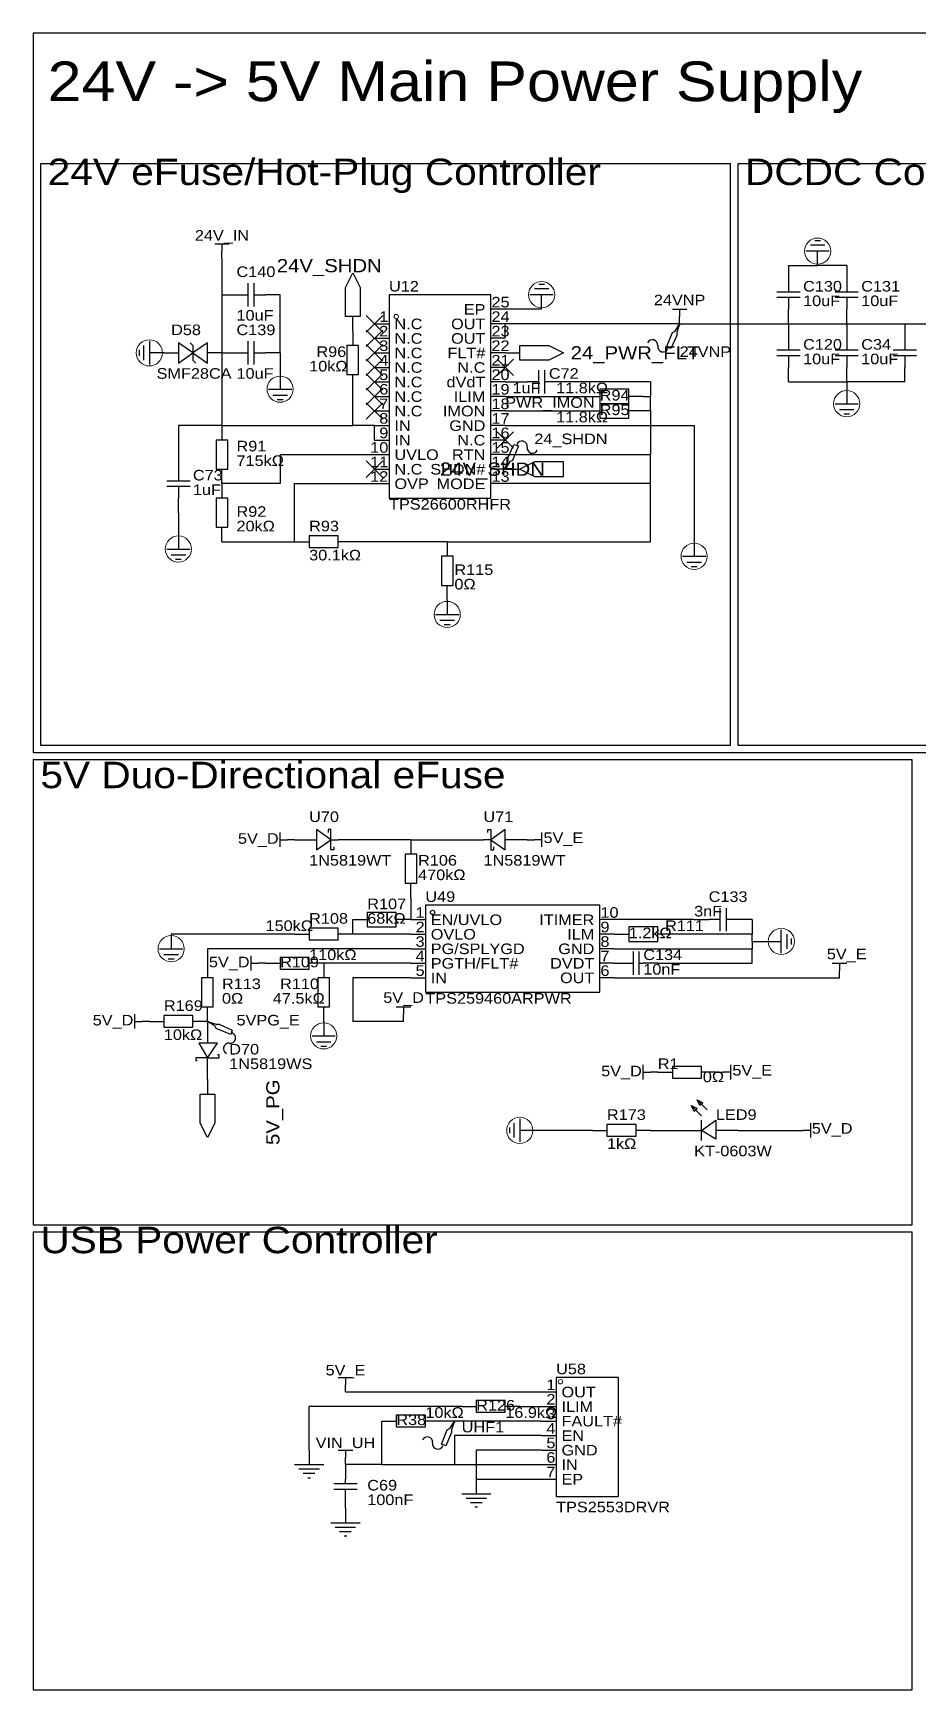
# Model space of a CAD drawing. Header units: millimetres. Extents: x 4 to 417, y 4 to 293.
# Drawn here: x 3.8 to 158.5, y 3.8 to 293.4 of the extents above; entities that cross this region are included whole.
import ezdxf
from ezdxf.enums import TextEntityAlignment as Align

# ---------------------------------------------------------------- set-up
doc = ezdxf.new("R2010")
doc.units = ezdxf.units.MM
doc.header["$MEASUREMENT"] = 0
doc.styles.get("Standard").update_dxf_attribs({"font": 'arial.ttf'})

msp = doc.modelspace()

# ---------------------------------------------------------------- linework, layer by layer
at = {"color": 1, "true_color": 0x000000}
for points in [[(3.81, 293.37), (3.81, 167.64), (416.56, 167.64), (416.56, 293.37)], [(5.08, 270.51), (5.08, 168.91), (125.73, 168.91), (125.73, 270.51)], [(127, 270.51), (127, 168.91), (284.48, 168.91), (284.48, 270.51)], [(3.81, 166.37), (3.81, 85.09), (157.48, 85.09), (157.48, 166.37)], [(3.81, 83.82), (3.81, 3.81), (157.48, 3.81), (157.48, 83.82)]]:
    msp.add_lwpolyline(points, close=True, dxfattribs=at)
at = {"color": 1, "true_color": 0xa00000}
for points in [[(35.56, 256.54), (38.1, 256.54)], [(36.83, 256.54), (36.83, 255.27)], [(143, 255.27), (138.94, 255.27)], [(142.24, 256.29), (139.7, 256.29)], [(141.48, 257.05), (140.46, 257.05)], [(41.4, 245.62), (41.4, 249.68)], [(42.42, 249.68), (42.42, 245.62)], [(93.22, 249.43), (92.2, 249.43)], [(135.89, 250.19), (135.89, 248.16)], [(146.05, 250.19), (146.05, 248.16)], [(39.37, 247.65), (41.4, 247.65)], [(42.42, 247.65), (44.45, 247.65)], [(94.74, 247.65), (90.68, 247.65)], [(93.98, 248.67), (91.44, 248.67)], [(133.86, 248.16), (137.92, 248.16)], [(137.92, 247.14), (133.86, 247.14)], [(135.89, 247.14), (135.89, 245.11)], [(144.02, 248.16), (148.08, 248.16)], [(148.08, 247.14), (144.02, 247.14)], [(146.05, 247.14), (146.05, 245.11)], [(115.57, 245.11), (118.11, 245.11)], [(116.84, 245.11), (116.84, 243.84)], [(22.35, 238), (22.35, 236.98)], [(23.11, 238.76), (23.11, 236.22)], [(24.13, 239.52), (24.13, 235.46)], [(27.94, 237.49), (29.21, 237.49)], [(31.24, 239.27), (31.75, 238.76), (31.75, 236.22), (32.26, 235.71)], [(35.56, 237.49), (34.29, 237.49)], [(39.37, 237.49), (41.4, 237.49)], [(41.4, 235.46), (41.4, 239.52)], [(42.42, 239.52), (42.42, 235.46)], [(42.42, 237.49), (44.45, 237.49)], [(133.86, 238), (137.92, 238)], [(135.89, 240.03), (135.89, 238)], [(144.02, 238), (148.08, 238)], [(146.05, 240.03), (146.05, 238)], [(154.18, 238), (158.24, 238)], [(156.21, 240.03), (156.21, 238)], [(137.92, 236.98), (133.86, 236.98)], [(135.89, 236.98), (135.89, 234.95)], [(148.08, 236.98), (144.02, 236.98)], [(146.05, 236.98), (146.05, 234.95)], [(158.24, 236.98), (154.18, 236.98)], [(156.21, 236.98), (156.21, 234.95)], [(92.2, 232.41), (90.17, 232.41)], [(92.2, 230.38), (92.2, 234.44)], [(93.22, 234.44), (93.22, 230.38)], [(95.25, 232.41), (93.22, 232.41)], [(44.96, 231.14), (49.02, 231.14)], [(45.72, 230.12), (48.26, 230.12)], [(46.48, 229.36), (47.5, 229.36)], [(144.02, 228.6), (148.08, 228.6)], [(144.78, 227.58), (147.32, 227.58)], [(145.54, 226.82), (146.56, 226.82)], [(29.21, 217.17), (29.21, 215.14)], [(27.18, 215.14), (31.24, 215.14)], [(31.24, 214.12), (27.18, 214.12)], [(29.21, 214.12), (29.21, 212.09)], [(27.18, 203.2), (31.24, 203.2)], [(27.94, 202.18), (30.48, 202.18)], [(28.7, 201.42), (29.72, 201.42)], [(117.35, 201.93), (121.41, 201.93)], [(118.11, 200.91), (120.65, 200.91)], [(118.87, 200.15), (119.89, 200.15)], [(74.17, 191.77), (78.23, 191.77)], [(74.93, 190.75), (77.47, 190.75)], [(75.69, 189.99), (76.71, 189.99)], [(46.99, 151.13), (46.99, 153.67)], [(56.39, 151.13), (56.39, 150.62), (55.88, 150.62), (55.88, 154.18), (55.37, 154.18), (55.37, 153.67)], [(83.31, 153.67), (83.31, 154.18), (83.82, 154.18), (83.82, 150.62), (84.33, 150.62), (84.33, 151.13)], [(92.71, 153.67), (92.71, 151.13)], [(46.99, 152.4), (48.26, 152.4)], [(52.07, 152.4), (53.34, 152.4)], [(55.88, 152.4), (57.15, 152.4)], [(83.82, 152.4), (82.55, 152.4)], [(87.63, 152.4), (86.36, 152.4)], [(92.71, 152.4), (91.44, 152.4)], [(123.95, 136.4), (123.95, 140.46)], [(124.97, 140.46), (124.97, 136.4)], [(123.95, 138.43), (121.92, 138.43)], [(127, 138.43), (124.97, 138.43)], [(134.62, 132.59), (134.62, 136.65)], [(25.91, 133.35), (29.97, 133.35)], [(135.64, 133.35), (135.64, 135.89)], [(136.4, 134.11), (136.4, 135.13)], [(26.67, 132.33), (29.21, 132.33)], [(27.43, 131.57), (28.45, 131.57)], [(41.91, 129.54), (41.91, 132.08)], [(41.91, 130.81), (43.18, 130.81)], [(107.95, 130.81), (108.71, 130.81)], [(108.71, 132.84), (108.71, 128.78)], [(109.73, 132.84), (109.73, 128.78)], [(109.73, 130.81), (110.49, 130.81)], [(143.51, 130.81), (146.05, 130.81)], [(144.78, 130.81), (144.78, 129.54)], [(21.59, 119.38), (21.59, 121.92)], [(67.31, 123.19), (69.85, 123.19)], [(68.58, 123.19), (68.58, 121.92)], [(21.59, 120.65), (22.86, 120.65)], [(52.58, 118.11), (56.64, 118.11)], [(53.34, 117.09), (55.88, 117.09)], [(54.1, 116.33), (55.12, 116.33)], [(34.29, 114.3), (32.26, 114.3), (32.26, 113.79), (32.51, 113.79)], [(34.29, 114.3), (36.32, 114.3), (36.32, 114.81), (36.07, 114.81)], [(110.49, 110.49), (110.49, 113.03)], [(125.73, 113.03), (125.73, 110.49)], [(110.49, 111.76), (111.76, 111.76)], [(125.73, 111.76), (124.46, 111.76)], [(120.65, 104.14), (118.87, 105.92)], [(121.67, 105.16), (119.89, 106.93)], [(87.12, 102.11), (87.12, 101.09)], [(87.88, 102.87), (87.88, 100.33)], [(88.9, 103.63), (88.9, 99.57)], [(120.65, 99.82), (120.65, 103.38)], [(139.7, 101.6), (138.43, 101.6)], [(139.7, 102.87), (139.7, 100.33)], [(57.15, 58.42), (59.69, 58.42)], [(58.42, 58.42), (58.42, 57.15)], [(57.15, 45.72), (59.69, 45.72)], [(58.42, 45.72), (58.42, 44.45)], [(49.53, 43.18), (54.61, 43.18)], [(50.29, 42.42), (53.85, 42.42)], [(51.05, 41.66), (53.09, 41.66)], [(51.82, 40.89), (52.32, 40.89)], [(58.42, 39.88), (58.42, 40.64)], [(56.39, 39.88), (60.45, 39.88)], [(56.39, 38.86), (60.45, 38.86)], [(58.42, 38.1), (58.42, 38.86)], [(78.74, 38.1), (83.82, 38.1)], [(79.5, 37.34), (83.06, 37.34)], [(80.26, 36.58), (82.3, 36.58)], [(81.03, 35.81), (81.53, 35.81)], [(55.88, 33.02), (60.96, 33.02)], [(56.64, 32.26), (60.2, 32.26)], [(57.4, 31.5), (59.44, 31.5)], [(58.17, 30.73), (58.67, 30.73)]]:
    msp.add_lwpolyline(points, dxfattribs=at)
at = {"color": 1, "true_color": 0x880000}
for points in [[(36.83, 254), (36.83, 255.27)], [(140.97, 252.73), (140.97, 255.27)], [(135.89, 252.73), (135.89, 250.19)], [(146.05, 252.73), (146.05, 250.19)], [(36.83, 247.65), (39.37, 247.65)], [(46.99, 247.65), (44.45, 247.65)], [(92.71, 245.11), (92.71, 247.65)], [(59.69, 241.3), (59.69, 243.84)], [(86.36, 245.11), (83.82, 245.11)], [(116.84, 242.57), (116.84, 243.84)], [(135.89, 242.57), (135.89, 245.11)], [(146.05, 242.57), (146.05, 245.11)], [(59.69, 241.3), (59.69, 238.76)], [(63.5, 242.57), (66.04, 242.57)], [(86.36, 242.57), (83.82, 242.57)], [(116.84, 242.57), (116.84, 242.32)], [(135.89, 242.57), (135.89, 240.03)], [(146.05, 242.57), (146.05, 240.03)], [(156.21, 242.57), (156.21, 240.03)], [(26.67, 237.49), (24.13, 237.49)], [(26.67, 237.49), (29.21, 237.49)], [(36.83, 237.49), (34.29, 237.49)], [(36.83, 237.49), (39.37, 237.49)], [(46.99, 237.49), (44.45, 237.49)], [(63.5, 240.03), (66.04, 240.03)], [(63.5, 237.49), (66.04, 237.49)], [(86.36, 240.03), (83.82, 240.03)], [(86.36, 237.49), (83.82, 237.49)], [(86.36, 237.49), (88.9, 237.49)], [(63.5, 234.95), (66.04, 234.95)], [(86.36, 234.95), (83.82, 234.95)], [(135.89, 232.41), (135.89, 234.95)], [(146.05, 232.41), (146.05, 234.95)], [(156.21, 232.41), (156.21, 234.95)], [(46.99, 233.68), (46.99, 231.14)], [(59.69, 231.14), (59.69, 233.68)], [(63.5, 232.41), (66.04, 232.41)], [(86.36, 232.41), (83.82, 232.41)], [(87.63, 232.41), (90.17, 232.41)], [(97.79, 232.41), (95.25, 232.41)], [(63.5, 229.87), (66.04, 229.87)], [(86.36, 229.87), (83.82, 229.87)], [(100.33, 229.87), (102.87, 229.87)], [(110.49, 229.87), (107.95, 229.87)], [(146.05, 231.14), (146.05, 228.6)], [(63.5, 227.33), (66.04, 227.33)], [(86.36, 227.33), (83.82, 227.33)], [(100.33, 227.33), (102.87, 227.33)], [(110.49, 227.33), (107.95, 227.33)], [(36.83, 224.79), (36.83, 222.25)], [(63.5, 224.79), (66.04, 224.79)], [(86.36, 224.79), (83.82, 224.79)], [(63.5, 222.25), (66.04, 222.25)], [(86.36, 222.25), (83.82, 222.25)], [(29.21, 219.71), (29.21, 217.17)], [(36.83, 214.63), (36.83, 217.17)], [(63.5, 219.71), (66.04, 219.71)], [(63.5, 217.17), (66.04, 217.17)], [(86.36, 219.71), (83.82, 219.71)], [(86.36, 217.17), (83.82, 217.17)], [(86.36, 217.17), (86.36, 217.42)], [(86.36, 217.17), (88.9, 217.17)], [(36.83, 214.63), (36.83, 212.09)], [(63.5, 214.63), (66.04, 214.63)], [(86.36, 214.63), (83.82, 214.63)], [(29.21, 209.55), (29.21, 212.09)], [(29.21, 205.74), (29.21, 203.2)], [(36.83, 204.47), (36.83, 207.01)], [(49.53, 204.47), (52.07, 204.47)], [(59.69, 204.47), (57.15, 204.47)], [(76.2, 204.47), (76.2, 201.93)], [(119.38, 204.47), (119.38, 201.93)], [(76.2, 194.31), (76.2, 196.85)], [(76.2, 194.31), (76.2, 191.77)], [(49.53, 152.4), (48.26, 152.4)], [(49.53, 152.4), (52.07, 152.4)], [(59.69, 152.4), (57.15, 152.4)], [(69.85, 152.4), (69.85, 149.86)], [(80.01, 152.4), (82.55, 152.4)], [(90.17, 152.4), (87.63, 152.4)], [(90.17, 152.4), (91.44, 152.4)], [(69.85, 142.24), (69.85, 144.78)], [(59.69, 138.43), (62.23, 138.43)], [(69.85, 138.43), (67.31, 138.43)], [(69.85, 138.43), (72.39, 138.43)], [(105.41, 138.43), (102.87, 138.43)], [(119.38, 138.43), (121.92, 138.43)], [(129.54, 138.43), (127, 138.43)], [(27.94, 135.89), (27.94, 133.35)], [(49.53, 135.89), (52.07, 135.89)], [(59.69, 135.89), (57.15, 135.89)], [(69.85, 135.89), (72.39, 135.89)], [(69.85, 133.35), (72.39, 133.35)], [(105.41, 135.89), (102.87, 135.89)], [(105.41, 133.35), (102.87, 133.35)], [(105.41, 135.89), (107.95, 135.89)], [(115.57, 135.89), (113.03, 135.89)], [(132.08, 134.62), (134.62, 134.62)], [(34.29, 130.81), (34.29, 128.27)], [(44.45, 130.81), (43.18, 130.81)], [(44.45, 130.81), (46.99, 130.81)], [(54.61, 130.81), (52.07, 130.81)], [(54.61, 130.81), (54.61, 128.27)], [(69.85, 130.81), (72.39, 130.81)], [(105.41, 130.81), (102.87, 130.81)], [(105.41, 130.81), (107.95, 130.81)], [(113.03, 130.81), (110.49, 130.81)], [(69.85, 128.27), (72.39, 128.27)], [(105.41, 128.27), (102.87, 128.27)], [(144.78, 128.27), (144.78, 129.54)], [(34.29, 120.65), (34.29, 123.19)], [(54.61, 120.65), (54.61, 123.19)], [(68.58, 120.65), (68.58, 121.92)], [(24.13, 120.65), (22.86, 120.65)], [(24.13, 120.65), (26.67, 120.65)], [(34.29, 120.65), (31.75, 120.65)], [(34.29, 120.65), (34.29, 116.84)], [(34.29, 120.65), (34.54, 120.65)], [(54.61, 120.65), (54.61, 118.11)], [(34.29, 110.49), (34.29, 114.3)], [(34.29, 110.49), (34.29, 107.95)], [(113.03, 111.76), (111.76, 111.76)], [(113.03, 111.76), (115.57, 111.76)], [(123.19, 111.76), (120.65, 111.76)], [(123.19, 111.76), (124.46, 111.76)], [(91.44, 101.6), (88.9, 101.6)], [(101.6, 101.6), (104.14, 101.6)], [(111.76, 101.6), (109.22, 101.6)], [(116.84, 101.6), (120.65, 101.6)], [(127, 101.6), (123.19, 101.6)], [(137.16, 101.6), (138.43, 101.6)], [(58.42, 55.88), (58.42, 57.15)], [(92.71, 55.88), (95.25, 55.88)], [(78.74, 53.34), (81.28, 53.34)], [(88.9, 53.34), (86.36, 53.34)], [(92.71, 53.34), (95.25, 53.34)], [(64.77, 50.8), (67.31, 50.8)], [(74.93, 50.8), (72.39, 50.8)], [(77.47, 50.8), (77.47, 50.55)], [(92.71, 50.8), (95.25, 50.8)], [(92.71, 48.26), (95.25, 48.26)], [(52.07, 45.72), (52.07, 43.18)], [(58.42, 43.18), (58.42, 44.45)], [(92.71, 45.72), (95.25, 45.72)], [(58.42, 43.18), (58.42, 40.64)], [(81.28, 40.64), (81.28, 38.1)], [(92.71, 43.18), (95.25, 43.18)], [(92.71, 40.64), (95.25, 40.64)], [(58.42, 35.56), (58.42, 38.1)], [(58.42, 35.56), (58.42, 33.02)]]:
    msp.add_lwpolyline(points, dxfattribs=at)
at = {"color": 1, "true_color": 0x008800}
for points in [[(36.83, 254), (36.83, 247.65)], [(135.89, 252.73), (140.97, 252.73)], [(146.05, 252.73), (140.97, 252.73)], [(36.83, 247.65), (36.83, 237.49)], [(46.99, 237.49), (46.99, 247.65)], [(92.71, 245.11), (86.36, 245.11)], [(86.36, 240.03), (86.36, 242.57)], [(116.84, 242.57), (86.36, 242.57)], [(116.84, 242.57), (135.89, 242.57)], [(135.89, 242.57), (146.05, 242.57)], [(146.05, 242.57), (156.21, 242.57)], [(156.21, 242.57), (175.26, 242.57)], [(36.83, 237.49), (36.83, 224.79)], [(46.99, 237.49), (46.99, 233.68)], [(86.36, 232.41), (87.63, 232.41)], [(111.76, 232.41), (97.79, 232.41)], [(111.76, 232.41), (111.76, 229.87)], [(135.89, 232.41), (146.05, 232.41)], [(156.21, 232.41), (146.05, 232.41)], [(146.05, 232.41), (146.05, 231.14)], [(59.69, 224.79), (59.69, 231.14)], [(86.36, 229.87), (100.33, 229.87)], [(110.49, 229.87), (111.76, 229.87)], [(111.76, 227.33), (111.76, 229.87)], [(86.36, 227.33), (100.33, 227.33)], [(111.76, 227.33), (110.49, 227.33)], [(111.76, 227.33), (111.76, 219.71)], [(36.83, 224.79), (29.21, 224.79)], [(29.21, 224.79), (29.21, 219.71)], [(36.83, 224.79), (59.69, 224.79)], [(63.5, 224.79), (59.69, 224.79)], [(63.5, 222.25), (63.5, 224.79)], [(86.36, 224.79), (119.38, 224.79)], [(119.38, 224.79), (119.38, 204.47)], [(46.99, 219.71), (46.99, 214.63)], [(46.99, 219.71), (63.5, 219.71)], [(86.36, 219.71), (111.76, 219.71)], [(111.76, 214.63), (111.76, 219.71)], [(46.99, 214.63), (36.83, 214.63)], [(49.53, 204.47), (49.53, 214.63)], [(49.53, 214.63), (63.5, 214.63)], [(111.76, 214.63), (86.36, 214.63)], [(111.76, 204.47), (111.76, 214.63)], [(29.21, 209.55), (29.21, 205.74)], [(36.83, 204.47), (49.53, 204.47)], [(76.2, 204.47), (59.69, 204.47)], [(76.2, 204.47), (111.76, 204.47)], [(69.85, 152.4), (59.69, 152.4)], [(69.85, 152.4), (80.01, 152.4)], [(69.85, 142.24), (69.85, 138.43)], [(59.69, 135.89), (59.69, 138.43)], [(119.38, 138.43), (105.41, 138.43)], [(129.54, 138.43), (129.54, 135.89)], [(49.53, 135.89), (27.94, 135.89)], [(34.29, 133.35), (34.29, 130.81)], [(69.85, 133.35), (34.29, 133.35)], [(69.85, 135.89), (59.69, 135.89)], [(105.41, 133.35), (129.54, 133.35)], [(129.54, 135.89), (115.57, 135.89)], [(129.54, 134.62), (129.54, 135.89)], [(129.54, 134.62), (132.08, 134.62)], [(129.54, 134.62), (129.54, 133.35)], [(129.54, 130.81), (129.54, 133.35)], [(69.85, 130.81), (54.61, 130.81)], [(113.03, 130.81), (129.54, 130.81)], [(69.85, 128.27), (59.69, 128.27)], [(59.69, 128.27), (59.69, 120.65)], [(105.41, 128.27), (144.78, 128.27)], [(68.58, 120.65), (59.69, 120.65)], [(101.6, 101.6), (91.44, 101.6)], [(111.76, 101.6), (116.84, 101.6)], [(127, 101.6), (137.16, 101.6)], [(58.42, 55.88), (92.71, 55.88)], [(78.74, 53.34), (52.07, 53.34)], [(52.07, 45.72), (52.07, 53.34)], [(88.9, 53.34), (92.71, 53.34)], [(64.77, 43.18), (64.77, 50.8)], [(77.47, 50.8), (74.93, 50.8)], [(92.71, 50.8), (77.47, 50.8)], [(77.47, 48.26), (77.47, 43.18)], [(92.71, 48.26), (77.47, 48.26)], [(81.28, 45.72), (81.28, 40.64)], [(92.71, 45.72), (81.28, 45.72)], [(64.77, 43.18), (58.42, 43.18)], [(64.77, 43.18), (77.47, 43.18)], [(77.47, 43.18), (92.71, 43.18)], [(81.28, 40.64), (92.71, 40.64)]]:
    msp.add_lwpolyline(points, dxfattribs=at)
at = {"color": 1, "true_color": 0xa00000}
for points in [[(58.42, 243.84), (58.42, 248.92), (59.69, 251.46), (60.96, 248.92), (60.96, 243.84)], [(66.04, 247.65), (66.04, 212.09), (83.82, 212.09), (83.82, 247.65)], [(116.84, 242.57), (116.33, 241.05), (116.33, 240.54), (115.32, 238.25), (114.55, 238.51), (115.57, 241.05), (116.08, 241.3)], [(29.21, 235.71), (31.75, 237.49), (29.21, 239.27)], [(34.29, 239.27), (31.75, 237.49), (34.29, 235.71)], [(58.67, 233.68), (60.71, 233.68), (60.71, 238.76), (58.67, 238.76)], [(88.9, 238.76), (93.98, 238.76), (96.52, 237.49), (93.98, 236.22), (88.9, 236.22)], [(107.95, 228.6), (107.95, 231.14), (102.87, 231.14), (102.87, 228.6)], [(107.95, 226.06), (107.95, 228.6), (102.87, 228.6), (102.87, 226.06)], [(35.81, 217.17), (37.85, 217.17), (37.85, 222.25), (35.81, 222.25)], [(86.36, 217.17), (86.87, 218.69), (86.87, 219.2), (87.88, 221.49), (88.65, 221.23), (87.63, 218.69), (87.12, 218.44)], [(88.9, 217.17), (91.44, 215.9), (96.52, 215.9), (96.52, 218.44), (91.44, 218.44)], [(35.81, 207.01), (37.85, 207.01), (37.85, 212.09), (35.81, 212.09)], [(57.15, 203.45), (57.15, 205.49), (52.07, 205.49), (52.07, 203.45)], [(75.18, 196.85), (77.22, 196.85), (77.22, 201.93), (75.18, 201.93)], [(53.34, 150.62), (55.88, 152.4), (53.34, 154.18)], [(86.36, 154.18), (83.82, 152.4), (86.36, 150.62)], [(68.83, 144.78), (70.87, 144.78), (70.87, 149.86), (68.83, 149.86)], [(67.31, 137.16), (67.31, 139.7), (62.23, 139.7), (62.23, 137.16)], [(72.39, 140.97), (72.39, 125.73), (102.87, 125.73), (102.87, 140.97)], [(52.07, 136.91), (52.07, 134.87), (57.15, 134.87), (57.15, 136.91)], [(107.95, 137.16), (107.95, 134.62), (113.03, 134.62), (113.03, 137.16)], [(52.07, 129.79), (52.07, 131.83), (46.99, 131.83), (46.99, 129.79)], [(33.27, 123.19), (35.31, 123.19), (35.31, 128.27), (33.27, 128.27)], [(53.59, 123.19), (55.63, 123.19), (55.63, 128.27), (53.59, 128.27)], [(26.67, 121.67), (26.67, 119.63), (31.75, 119.63), (31.75, 121.67)], [(34.29, 120.65), (35.81, 120.14), (36.32, 120.14), (38.61, 119.13), (38.35, 118.36), (35.81, 119.38), (35.56, 119.89)], [(32.77, 116.84), (34.29, 114.3), (36.07, 116.84)], [(120.65, 110.74), (120.65, 112.78), (115.57, 112.78), (115.57, 110.74)], [(35.56, 107.95), (35.56, 102.87), (34.29, 100.33), (33.02, 102.87), (33.02, 107.95)], [(118.87, 105.92), (119.89, 105.41), (119.38, 104.9)], [(119.89, 106.93), (120.9, 106.43), (120.4, 105.92)], [(104.14, 102.62), (104.14, 100.58), (109.22, 100.58), (109.22, 102.62)], [(123.19, 100.08), (120.65, 101.6), (123.19, 103.38)], [(95.25, 58.42), (95.25, 37.59), (106.17, 37.59), (106.17, 58.42)], [(81.28, 54.36), (81.28, 52.32), (86.36, 52.32), (86.36, 54.36)], [(72.39, 49.78), (72.39, 51.82), (67.31, 51.82), (67.31, 49.78)], [(77.47, 50.8), (76.96, 49.28), (76.96, 48.77), (75.95, 46.48), (75.18, 46.74), (76.2, 49.28), (76.71, 49.53)]]:
    msp.add_lwpolyline(points, close=True, dxfattribs=at)
at = {"color": 1, "true_color": 0x33cc33}
for points in [[(64.94, 244.01), (62.06, 241.13)], [(62.06, 244.01), (64.94, 241.13)], [(64.94, 241.47), (62.06, 238.59)], [(62.06, 241.47), (64.94, 238.59)], [(64.94, 238.93), (62.06, 236.05)], [(62.06, 238.93), (64.94, 236.05)], [(64.94, 236.39), (62.06, 233.51)], [(62.06, 236.39), (64.94, 233.51)], [(87.8, 236.39), (84.92, 233.51)], [(84.92, 236.39), (87.8, 233.51)], [(64.94, 233.85), (62.06, 230.97)], [(62.06, 233.85), (64.94, 230.97)], [(64.94, 231.31), (62.06, 228.43)], [(62.06, 231.31), (64.94, 228.43)], [(64.94, 228.77), (62.06, 225.89)], [(62.06, 228.77), (64.94, 225.89)], [(87.8, 223.69), (84.92, 220.81)], [(84.92, 223.69), (87.8, 220.81)], [(64.94, 218.61), (62.06, 215.73)], [(62.06, 218.61), (64.94, 215.73)]]:
    msp.add_lwpolyline(points, dxfattribs=at)
at = {"color": 1, "lineweight": 0, "true_color": 0xa00000}
for centre, radius in [((140.97, 255.27), 2.29), ((92.71, 247.65), 2.29), ((67.31, 243.84), 0.381), ((24.13, 237.49), 2.29), ((46.99, 231.14), 2.29), ((146.05, 228.6), 2.29), ((29.21, 203.2), 2.29), ((119.38, 201.93), 2.29), ((76.2, 191.77), 2.29), ((134.62, 134.62), 2.29), ((27.94, 133.35), 2.29), ((54.61, 118.11), 2.29), ((88.9, 101.6), 2.29), ((96.01, 57.66), 0.381)]:
    msp.add_circle(centre, radius, dxfattribs=at)
at = {"color": 1, "true_color": 0xa00000}
for centre, radius, start, end in [((112.09, 238.85), 0.94, 354.3595, 513.7498), ((113.94, 238.58), 0.928, 168.8182, 339.291), ((89.26, 221.16), 0.928, 348.8182, 519.291), ((91.11, 220.89), 0.94, 174.3595, 333.7498), ((38.01, 115.9), 0.94, 84.3595, 243.7498), ((38.28, 117.75), 0.928, 258.8182, 429.291), ((72.72, 47.08), 0.94, 354.3595, 513.7498), ((74.57, 46.81), 0.928, 168.8182, 339.291)]:
    msp.add_arc(centre, radius, start, end, dxfattribs=at)
at = {"true_color": 0xa00000}
msp.add_ellipse((73.66, 139.7), major_axis=(0.381, 0), ratio=1, dxfattribs=at)

# ---------------------------------------------------------------- texts
at = {"color": 1, "true_color": 0x000000, "width": 1.1}
for s, height, p in [('24V -> 5V Main Power Supply', 6.9342, (6.35, 279.4)), ('24V eFuse/Hot-Plug Controller', 4.6228, (6.35, 265.43)), ('DCDC Converter', 4.6228, (128.27, 265.43)), ('25', 1.849, (83.95, 244.88)), ('N.C', 1.849, (66.98, 241.07)), ('24', 1.849, (83.95, 242.34)), ('N.C', 1.849, (66.98, 238.53)), ('23', 1.849, (83.95, 239.8)), ('N.C', 1.849, (66.98, 235.99)), ('22', 1.849, (83.95, 237.26)), ('N.C', 1.849, (66.98, 233.45)), ('21', 1.849, (83.95, 234.72)), ('20', 1.849, (83.95, 232.18)), ('N.C', 1.849, (66.98, 230.91)), ('19', 1.849, (83.95, 229.64)), ('N.C', 1.849, (66.98, 228.37)), ('18', 1.849, (83.95, 227.1)), ('N.C', 1.849, (66.98, 225.83)), ('17', 1.849, (83.95, 224.56)), ('IN', 1.849, (66.98, 223.29)), ('IN', 1.849, (66.98, 220.75)), ('16', 1.849, (83.95, 222.02)), ('UVLO', 1.849, (66.98, 218.21)), ('15', 1.849, (83.95, 219.48)), ('N.C', 1.849, (66.98, 215.67)), ('14', 1.849, (83.95, 216.94)), ('OVP', 1.849, (66.98, 213.13)), ('13', 1.849, (83.95, 214.4)), ('5V Duo-Directional eFuse', 4.6228, (5.08, 160.02)), ('EN/UVLO', 1.849, (73.33, 136.93)), ('10', 1.849, (103, 138.2)), ('OVLO', 1.849, (73.33, 134.39)), ('9', 1.85, (103, 135.66)), ('PG/SPLYGD', 1.849, (73.33, 131.85)), ('8', 1.85, (103, 133.12)), ('PGTH/FLT#', 1.849, (73.33, 129.31)), ('7', 1.85, (103, 130.58)), ('6', 1.85, (103, 128.04)), ('IN', 1.849, (73.33, 126.77)), ('USB Power Controller', 4.6228, (5.08, 78.74)), ('OUT', 1.849, (96.19, 54.38)), ('ILIM', 1.849, (96.19, 51.84)), ('FAULT#', 1.849, (96.19, 49.3)), ('GND', 1.849, (96.19, 44.22)), ('EN', 1.849, (96.19, 46.76)), ('IN', 1.849, (96.19, 41.68)), ('EP', 1.849, (96.19, 39.14))]:
    msp.add_text(s, height=height, dxfattribs=at).set_placement(p, align=Align.BOTTOM_LEFT)
at = {"color": 1, "true_color": 0x000080, "width": 1.1}
for s, p in [('24V_IN', (36.83, 256.54)), ('24V_IN', (36.83, 256.54)), ('5V_D', (43.18, 151.13)), ('5V_D', (43.18, 151.13)), ('5V_D', (38.1, 129.54)), ('5V_D', (38.1, 129.54)), ('5V_D', (17.78, 119.38)), ('5V_D', (17.78, 119.38)), ('5V_D', (106.68, 110.49)), ('5V_D', (106.68, 110.49))]:
    msp.add_text(s, height=1.849, dxfattribs=at).set_placement(p, align=Align.BOTTOM_CENTER)
for s, height, p in [('C140', 1.849, (39.37, 250.19)), ('U12', 1.849, (66.04, 247.65)), ('C130', 1.849, (138.43, 247.65)), ('C131', 1.849, (148.59, 247.65)), ('10uF', 1.849, (138.43, 245.11)), ('10uF', 1.849, (148.59, 245.11)), ('10uF', 1.849, (39.37, 242.57)), ('D58', 1.849, (27.94, 240.03)), ('C139', 1.849, (39.37, 240.03)), ('R96', 1.849, (53.34, 236.22)), ('24VNP', 1.849, (116.84, 236.22)), ('C120', 1.849, (138.43, 237.49)), ('C34', 1.849, (148.59, 237.49)), ('SMF28CA', 1.849, (25.4, 232.41)), ('10uF', 1.849, (39.37, 232.41)), ('10kΩ', 1.849, (52.07, 233.68)), ('C72', 1.849, (93.98, 232.41)), ('10uF', 1.849, (138.43, 234.95)), ('10uF', 1.849, (148.59, 234.95)), ('1uF', 1.849, (87.63, 229.87)), ('11.8kΩ', 1.849, (95.25, 229.87)), ('R94', 1.849, (102.87, 228.6)), ('11.8kΩ', 1.849, (95.25, 224.79)), ('R95', 1.849, (102.87, 226.06)), ('24_SHDN', 1.849, (91.44, 220.98)), ('R91', 1.849, (39.37, 219.71)), ('715kΩ', 1.849, (39.37, 217.17)), ('C73', 1.849, (31.75, 214.63)), ('1uF', 1.849, (31.75, 212.09)), ('TPS26600RHFR', 1.8491, (66.04, 209.55)), ('R92', 1.849, (39.37, 208.28)), ('20kΩ', 1.849, (39.37, 205.74)), ('R93', 1.849, (52.07, 205.74)), ('30.1kΩ', 1.849, (52.07, 200.66)), ('R115', 1.849, (77.47, 198.12)), ('0Ω', 1.849, (77.47, 195.58)), ('U70', 1.849, (52.07, 154.94)), ('U71', 1.849, (82.55, 154.94)), ('1N5819WT', 1.849, (52.07, 147.32)), ('R106', 1.849, (71.12, 147.32)), ('1N5819WT', 1.849, (82.55, 147.32)), ('470kΩ', 1.849, (71.12, 144.78)), ('R107', 1.849, (62.23, 139.7)), ('U49', 1.849, (72.39, 140.97)), ('C133', 1.849, (121.92, 140.97)), ('R108', 1.849, (52.07, 137.16)), ('68kΩ', 1.849, (62.23, 137.16)), ('3nF', 1.849, (119.38, 138.43)), ('150kΩ', 1.849, (44.45, 135.89)), ('1.2kΩ', 1.849, (107.95, 134.62)), ('R111', 1.849, (114.3, 135.89)), ('110kΩ', 1.849, (52.07, 130.81)), ('C134', 1.849, (110.49, 130.81)), ('R109', 1.849, (46.99, 129.54)), ('10nF', 1.849, (110.49, 128.27)), ('R113', 1.849, (36.83, 125.73)), ('R110', 1.849, (46.99, 125.73)), ('0Ω', 1.849, (36.83, 123.19)), ('47.5kΩ', 1.849, (45.72, 123.19)), ('TPS259460ARPWR', 1.8491, (72.39, 123.19)), ('R169', 1.849, (26.67, 121.92)), ('5VPG_E', 1.849, (39.37, 119.38)), ('10kΩ', 1.849, (26.67, 116.84)), ('D70', 1.849, (38.1, 114.3)), ('1N5819WS', 1.849, (38.1, 111.76)), ('R1', 1.849, (113.03, 111.76)), ('0Ω', 1.849, (120.9, 109.47)), ('R173', 1.849, (104.14, 102.87)), ('LED9', 1.849, (123.19, 102.87)), ('1kΩ', 1.849, (104.14, 97.79)), ('KT-0603W', 1.849, (119.38, 96.52)), ('U58', 1.849, (95.25, 58.42)), ('10kΩ', 1.849, (72.39, 50.8)), ('R126', 1.849, (81.28, 52.07)), ('16.9kΩ', 1.849, (86.36, 50.8)), ('R38', 1.849, (67.31, 49.53)), ('UHF1', 1.849, (78.74, 48.26)), ('C69', 1.849, (62.23, 38.1)), ('100nF', 1.849, (62.23, 35.56)), ('TPS2553DRVR', 1.8491, (95.25, 34.29))]:
    msp.add_text(s, height=height, dxfattribs=at).set_placement(p, align=Align.BOTTOM_LEFT)
msp.add_text('24V_SHDN', height=2.311, dxfattribs=at).set_placement((64.77, 252.73), align=Align.MIDDLE_RIGHT)
msp.add_text('24V_SHDN', height=2.311, dxfattribs=at).set_placement((64.77, 252.73), align=Align.MIDDLE_RIGHT)
for s, p in [('24VNP', (116.84, 247.65)), ('24VNP', (116.84, 247.65)), ('5V_E', (96.52, 153.67)), ('5V_E', (96.52, 153.67)), ('5V_E', (146.05, 133.35)), ('5V_E', (146.05, 133.35)), ('5V_D', (68.58, 125.73)), ('5V_D', (68.58, 125.73)), ('5V_E', (129.54, 113.03)), ('5V_E', (129.54, 113.03)), ('5V_D', (143.51, 102.87)), ('5V_D', (143.51, 102.87))]:
    msp.add_text(s, height=1.849, dxfattribs=at).set_placement(p, align=Align.TOP_CENTER)
at = {"color": 1, "true_color": 0x000000, "width": 1.1}
for s, height, p in [('1', 1.85, (65.91, 242.34)), ('OUT', 1.849, (82.88, 241.07)), ('EP', 1.849, (82.88, 243.61)), ('2', 1.85, (65.91, 239.8)), ('OUT', 1.849, (82.88, 238.53)), ('3', 1.85, (65.91, 237.26)), ('FLT#', 1.849, (82.88, 235.99)), ('4', 1.85, (65.91, 234.72)), ('5', 1.85, (65.91, 232.18)), ('N.C', 1.849, (82.88, 233.45)), ('6', 1.85, (65.91, 229.64)), ('dVdT', 1.849, (82.88, 230.91)), ('7', 1.85, (65.91, 227.1)), ('ILIM', 1.849, (82.88, 228.37)), ('8', 1.85, (65.91, 224.56)), ('IMON', 1.849, (82.88, 225.83)), ('9', 1.85, (65.91, 222.02)), ('GND', 1.849, (82.88, 223.29)), ('N.C', 1.849, (82.88, 220.75)), ('10', 1.849, (65.91, 219.48)), ('RTN', 1.849, (82.88, 218.21)), ('11', 1.849, (65.91, 216.94)), ('SHDN#', 1.849, (82.88, 215.67)), ('12', 1.849, (65.91, 214.4)), ('MODE', 1.849, (82.88, 213.13)), ('1', 1.85, (72.26, 138.2)), ('ITIMER', 1.849, (101.93, 136.93)), ('2', 1.85, (72.26, 135.66)), ('ILM', 1.849, (101.93, 134.39)), ('3', 1.85, (72.26, 133.12)), ('GND', 1.849, (101.93, 131.85)), ('4', 1.85, (72.26, 130.58)), ('5', 1.85, (72.26, 128.04)), ('DVDT', 1.849, (101.93, 129.31)), ('OUT', 1.849, (101.93, 126.77)), ('1', 1.85, (95.12, 55.65)), ('2', 1.85, (95.12, 53.11)), ('3', 1.85, (95.12, 50.57)), ('4', 1.85, (95.12, 48.03)), ('5', 1.85, (95.12, 45.49)), ('6', 1.85, (95.12, 42.95)), ('7', 1.85, (95.12, 40.41))]:
    msp.add_text(s, height=height, dxfattribs=at).set_placement(p, align=Align.BOTTOM_RIGHT)
at = {"color": 1, "true_color": 0x000080, "width": 1.1}
for s, p in [('24_PWR_FLT', (97.79, 237.49)), ('24_PWR_FLT', (97.79, 237.49)), ('24V_SHDN', (74.93, 217.17)), ('24V_SHDN', (74.93, 217.17))]:
    msp.add_text(s, height=2.311, dxfattribs=at).set_placement(p, align=Align.MIDDLE_LEFT)
at = {"color": 1, "true_color": 0x0000ff, "width": 1.1}
msp.add_text('PWR_IMON', height=1.849, dxfattribs=at).set_placement((86.36, 227.33), align=Align.BOTTOM_LEFT)
at = {"color": 1, "true_color": 0x000080, "width": 1.1}
msp.add_text('5V_PG', height=2.311, rotation=90, dxfattribs=at).set_placement((45.72, 110.49), align=Align.MIDDLE_RIGHT)
msp.add_text('5V_PG', height=2.311, rotation=90, dxfattribs=at).set_placement((45.72, 110.49), align=Align.MIDDLE_RIGHT)
for s, p in [('5V_E', (58.42, 59.69)), ('5V_E', (58.42, 59.69)), ('VIN_UH', (58.42, 46.99)), ('VIN_UH', (58.42, 46.99))]:
    msp.add_text(s, height=1.849, dxfattribs=at).set_placement(p, align=Align.MIDDLE_CENTER)

doc.saveas('drawing.dxf')
